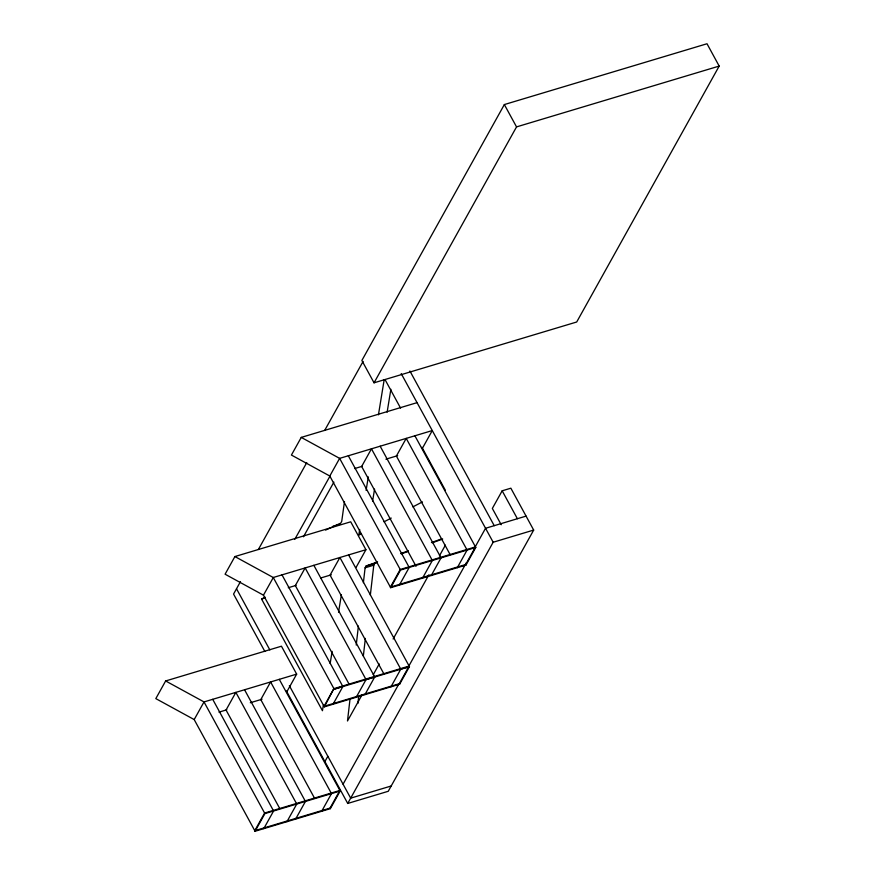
<?xml version="1.0" encoding="UTF-8"?>
<svg xmlns="http://www.w3.org/2000/svg" width="875" height="875" viewBox="0 0 875 875"><rect width="100%" height="100%" fill="white"/><g stroke="black" fill="none" stroke-linecap="round" stroke-linejoin="round"><path stroke-width="1.31" d="M349.989 699.289L347.495 720.978L362.042 694.848M356.223 645.061L358.4 626.073M363.387 582.695L365.105 567.788L366.089 566.016L377.617 561.881M357.897 703.456L358.673 696.686M363.344 656.009L365.367 638.389M370.355 595L373.789 565.173L374.773 563.413L377.333 562.494M344.487 501.55L341.731 521.347L340.747 523.119L325.588 530.086M323.323 705.316L322.448 710.708L261.559 599.036L265.158 597.177M330.159 663.512L332.139 651.372M338.537 612.259L341.403 594.727M361.309 534.111L358.827 534.855L359.702 529.462M366.1 490.361L368.298 476.875M378.438 414.837L384.169 379.772M372.575 501.233L374.566 489.103M387.122 412.223L390.873 389.298M286.836 691.775L296.669 674.133L281.444 646.209L165.637 680.958L155.816 698.611L194.195 719.578L255.084 831.25L330.356 808.664L340.178 791.011L279.289 679.339M356.103 567.372L365.925 549.719L350.711 521.806L234.905 556.555L225.083 574.208L263.462 595.175L324.341 706.858L399.645 684.206M417.047 402.653L301.252 437.402L291.419 455.055L329.798 476.022L390.688 587.694L465.959 565.097L475.781 547.455L414.903 435.783M504.35 104.562L361.867 360.478L374.052 382.812L576.702 322L719.184 66.084L707.011 43.75L504.35 104.562L516.534 126.897L374.052 382.812M240.483 581.623L233.559 594.07L264.873 651.492M258.377 549.489L306.764 462.602M324.658 430.456L363.092 361.419M194.195 719.578L204.017 701.925L296.669 674.133M263.462 595.175L273.317 577.478L365.925 549.719M329.798 476.022L339.631 458.369L432.272 430.566L422.45 448.219M294.766 539.394L330.345 475.497M303.45 536.791L333.889 482.125M333.867 688.647L324.034 706.3L399.306 683.714L409.128 666.061L333.867 688.647L324.341 706.858M255.084 831.25L264.906 813.597L340.178 791.011M390.688 587.694L400.52 570.041L475.781 547.455M263.769 828.647L273.591 810.994L212.712 699.322M333.058 704.189L342.88 686.536L282.002 574.864M399.372 585.08L409.205 567.438L348.316 455.766M286.923 821.691L296.756 804.048L235.867 692.377L226.045 710.019L279.803 808.62M356.223 697.244L366.045 679.591L374.73 676.988L313.841 565.316M422.537 578.134L432.359 560.481L371.47 448.809L361.648 466.463L416.052 566.256M324.888 761.567L327.841 756.273M373.286 674.647L379.236 663.961M393.127 639.013L428.848 574.864M439.425 555.855L445.375 545.169M295.608 819.087L305.441 801.434L244.552 689.762M364.908 694.63L374.73 676.988M431.222 575.531L441.044 557.878L380.166 446.206M321.672 811.267L331.494 793.614L270.605 681.942L260.783 699.595L314.541 798.197M390.961 686.809L400.783 669.167L409.467 666.564L399.613 684.272L399.306 683.714M457.275 567.711L467.097 550.058L406.219 438.386L396.386 456.039L450.155 554.641M286.398 690.977L347.725 803.447L388.248 791.284L533.684 530.075L510.858 488.195L502.173 490.809L492.341 508.452L501.222 524.737M343.066 784.197L398.727 684.206M407.345 668.741L466.331 562.8M473.616 549.708L485.548 528.281L526.072 516.119M330.05 808.106L339.872 790.453L264.6 813.039L254.778 830.692L330.05 808.106L330.356 808.664M465.653 564.539L475.486 546.897L400.214 569.483L390.381 587.136L465.653 564.539L465.959 565.097M347.725 803.447L493.161 542.237L533.684 530.075M358.827 534.855L361.222 533.619M384.038 521.806L391.245 518.077M412.858 506.877L422.461 501.911M400.684 553.602L408.373 550.834M431.452 542.566L441.7 538.88M401.68 553.755L408.089 551.458M432.447 542.719L442.695 539.033M516.534 126.897L719.184 66.084M354.594 468.573L362.425 466.233M385.908 459.178L397.655 455.656M332.795 526.356L340.233 524.125M288.258 587.738L296.078 585.386M320.873 577.948L331.308 574.809M366.089 566.016L374.773 563.413M261.559 599.036L265.278 597.92M365.105 567.788L373.789 565.173M218.991 712.141L226.811 709.789M250.305 702.745L262.052 699.212M234.905 556.555L273.284 577.522L334.195 689.15L342.88 686.536M334.162 689.205L409.434 666.619L348.589 554.892M391.202 785.991L350.667 798.153L289.352 685.683M301.252 437.402L339.631 458.369L400.52 570.041M165.637 680.958L204.017 701.925L264.906 813.597M502.173 490.809L517.388 518.722M409.905 371.011L494.233 525.678M401.22 373.614L493.161 542.237M385.044 379.608L400.586 408.122M421.958 447.322L445.277 490.098M400.783 669.167L339.905 557.495L330.072 575.138L383.83 673.75M366.045 679.591L305.156 567.919L295.334 585.572L349.092 684.173M236.513 588.766L269.85 649.917"/></g></svg>
